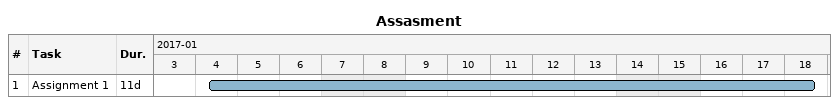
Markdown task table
Assasment

| ID | Task | Duration | Start | Finish |
|---|---|---|---|---|
| 1 | Assignment 1 | 11d | 2017-01-04 | 2017-01-18 |
